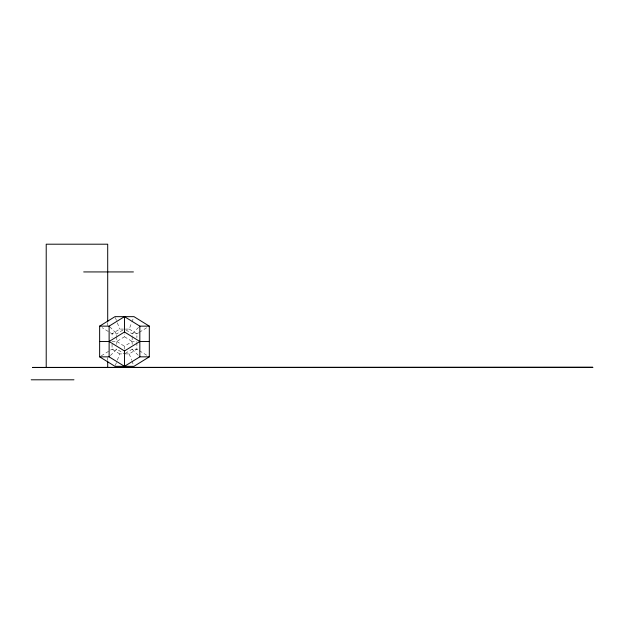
<?xml version="1.0" encoding="UTF-8"?>
<svg xmlns="http://www.w3.org/2000/svg" width="624" height="624" viewBox="0 0 624 624"><rect width="100%" height="100%" fill="white"/><g stroke="black" fill="none" stroke-linecap="round" stroke-linejoin="round"><path stroke-width="0.47" stroke-dasharray="3.12 2.34" d="M115.331 365.446L117.023 361.007M117.359 360.118L119.73 353.909L123.529 353.909M125.424 329.074L129.223 329.074L131.594 322.858M131.929 321.976L133.286 318.427M110.401 355.563L116.797 349.167L124.48 353.909M138.551 327.421L132.155 333.817L132.155 335.735M123.529 329.074L119.73 329.074L112.055 333.817L112.055 337.654M122.944 330.018L116.797 333.817L112.055 333.817L102.118 327.678M112 341.492L116.797 341.492L124.48 336.749L124.48 333.871M101.291 355.82L112.055 349.167L116.797 349.167M138.551 332.795L136.898 333.817L132.155 333.817L124.48 329.074M139.378 332.28L146.835 327.678M124.48 349.112L124.48 346.234L132.155 341.492L136.952 341.492M125.245 353.434L132.155 349.167L136.898 349.167L138.551 350.189M125.424 353.909L129.223 353.909L136.898 349.167L136.898 342.451M129.223 329.074L136.898 333.817L136.898 337.654M124.48 336.749L132.155 341.492M139.378 350.704L147.662 355.82M116.797 341.492L124.48 346.234M119.73 353.909L112.055 349.167L112.055 342.451M109.762 326.781L116.797 333.817L116.797 335.735M132.155 349.167L138.551 355.563M115.331 317.538L117.023 321.976M117.359 322.858L119.73 329.074M129.223 353.909L131.594 360.118M131.929 361.007L133.63 365.446M132.155 336.695L132.155 344.37M116.797 336.695L116.797 344.37M107.702 322.717L107.702 325.627M107.702 357.614L107.702 360.524"/><path stroke-width="0.94" d="M99.637 326.141L114.988 316.649L133.965 316.649L149.315 326.141L149.315 356.842L133.965 366.335L114.988 366.335L99.637 356.842L99.637 326.141L109.122 326.141L124.48 316.649L139.831 326.141L149.315 326.141M99.637 341.492L109.122 341.492L124.48 331.999L124.48 316.649M99.637 356.842L109.122 356.842L124.48 366.335L124.48 350.977L139.831 341.492L149.315 341.492M124.48 366.335L139.831 356.842L149.315 356.842M83.686 271.931L133.419 271.931M31.2 379.798L73.967 379.798M124.48 331.999L139.831 341.492M109.122 341.492L124.48 350.977M139.831 326.141L139.831 356.842M109.122 326.141L109.122 356.842M107.702 321.75L107.702 244.202L46.215 244.202L46.215 367.31M107.702 361.491L107.702 367.31M592.8 367.31L32.503 367.442L592.8 367.31"/></g></svg>
